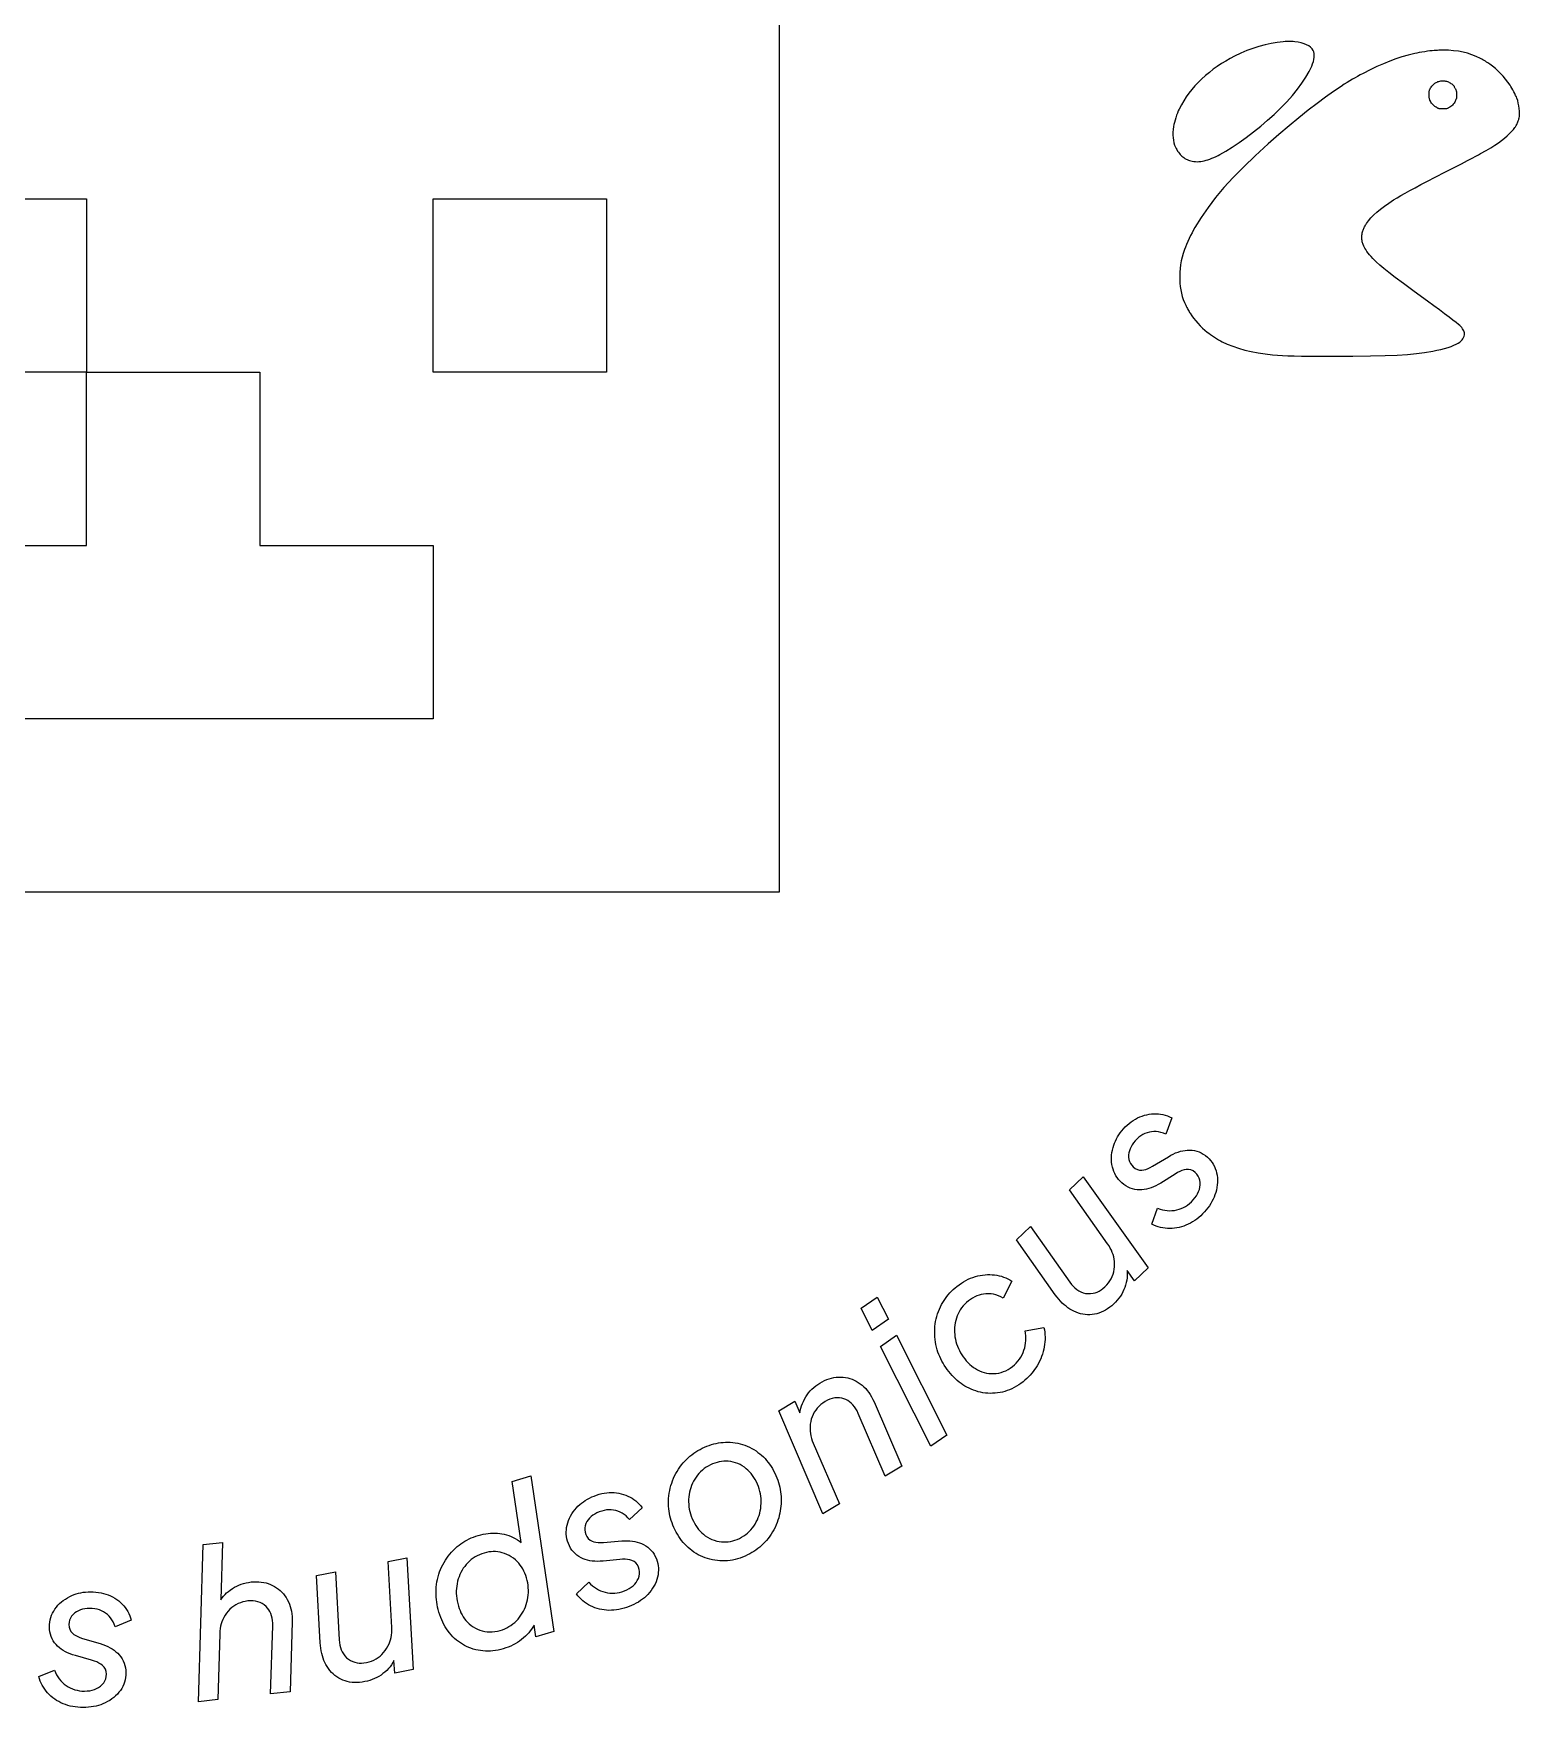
# Model space of a CAD drawing. Extents: x -21.5 to 21.5, y -22.6 to 22.2.
# Drawn here: x -0.79 to 21.5, y -22.64 to 2.48 of the extents above; entities that cross this region are included whole.
import ezdxf

# ---------------------------------------------------------------- set-up
doc = ezdxf.new("R2010")
doc.units = 0
for name, color, linetype in [('LOGO', 7, 'Continuous'), ('TAG', 7, 'Continuous'), ('TEXT', 7, 'Continuous')]:
    doc.layers.add(name, color=color, linetype=linetype)

msp = doc.modelspace()

# ---------------------------------------------------------------- linework, layer by layer
at = {"layer": 'LOGO'}
for points in [[(17.956, 2.356), (17.864, 2.346), (17.773, 2.33), (17.682, 2.311), (17.591, 2.287), (17.501, 2.257), (17.41, 2.224), (17.319, 2.184), (17.226, 2.141), (17.158, 2.105), (17.092, 2.067), (17.028, 2.028), (16.966, 1.987), (16.906, 1.943), (16.847, 1.897), (16.788, 1.848), (16.731, 1.796), (16.679, 1.745), (16.63, 1.693), (16.585, 1.641), (16.541, 1.586), (16.501, 1.53), (16.464, 1.472), (16.428, 1.411), (16.395, 1.347), (16.381, 1.319), (16.368, 1.287), (16.355, 1.253), (16.343, 1.217), (16.332, 1.182), (16.322, 1.147), (16.315, 1.114), (16.309, 1.084), (16.303, 1.041), (16.3, 0.999), (16.3, 0.957), (16.303, 0.916), (16.307, 0.878), (16.315, 0.841), (16.325, 0.807), (16.337, 0.776), (16.347, 0.757), (16.358, 0.738), (16.37, 0.717), (16.384, 0.698), (16.397, 0.68), (16.41, 0.663), (16.422, 0.65), (16.433, 0.639), (16.447, 0.628), (16.463, 0.618), (16.48, 0.607), (16.498, 0.597), (16.516, 0.588), (16.534, 0.58), (16.551, 0.573), (16.568, 0.568), (16.59, 0.563), (16.613, 0.56), (16.638, 0.558), (16.665, 0.557), (16.691, 0.559), (16.719, 0.561), (16.745, 0.566), (16.771, 0.571), (16.797, 0.578), (16.825, 0.586), (16.854, 0.597), (16.885, 0.609), (16.916, 0.621), (16.947, 0.635), (16.977, 0.649), (17.004, 0.663), (17.093, 0.713), (17.19, 0.774), (17.293, 0.844), (17.401, 0.922), (17.51, 1.005), (17.618, 1.091), (17.721, 1.179), (17.818, 1.265), (17.916, 1.36), (18.007, 1.455), (18.092, 1.549), (18.168, 1.643), (18.236, 1.734), (18.295, 1.823), (18.344, 1.908), (18.382, 1.989), (18.396, 2.024), (18.407, 2.059), (18.414, 2.092), (18.418, 2.123), (18.419, 2.153), (18.417, 2.181), (18.412, 2.205), (18.403, 2.227), (18.387, 2.252), (18.365, 2.274), (18.337, 2.294), (18.305, 2.312), (18.267, 2.327), (18.226, 2.34), (18.179, 2.349), (18.129, 2.356), (18.104, 2.358), (18.083, 2.36), (18.064, 2.362), (18.046, 2.362), (18.027, 2.362), (18.007, 2.36), (17.984, 2.358)], [(20.218, 2.225), (20.19, 2.222), (20.157, 2.219), (20.119, 2.213), (20.078, 2.207), (20.037, 2.2), (19.996, 2.193), (19.959, 2.186), (19.928, 2.179), (19.83, 2.155), (19.736, 2.129), (19.644, 2.099), (19.552, 2.066), (19.458, 2.027), (19.361, 1.985), (19.26, 1.936), (19.154, 1.882), (19.111, 1.859), (19.071, 1.837), (19.033, 1.816), (18.995, 1.794), (18.956, 1.77), (18.915, 1.746), (18.871, 1.718), (18.824, 1.687), (18.709, 1.611), (18.589, 1.526), (18.462, 1.432), (18.33, 1.329), (18.19, 1.216), (18.044, 1.095), (17.891, 0.964), (17.731, 0.823), (17.536, 0.646), (17.362, 0.48), (17.206, 0.321), (17.066, 0.168), (16.941, 0.019), (16.827, -0.129), (16.725, -0.278), (16.63, -0.429), (16.609, -0.466), (16.587, -0.508), (16.565, -0.552), (16.544, -0.597), (16.523, -0.641), (16.504, -0.685), (16.488, -0.725), (16.474, -0.762), (16.456, -0.819), (16.44, -0.876), (16.426, -0.933), (16.416, -0.989), (16.409, -1.046), (16.404, -1.102), (16.402, -1.157), (16.403, -1.213), (16.406, -1.267), (16.411, -1.318), (16.419, -1.368), (16.429, -1.417), (16.441, -1.464), (16.456, -1.509), (16.473, -1.554), (16.493, -1.598), (16.5, -1.613), (16.508, -1.629), (16.517, -1.646), (16.525, -1.662), (16.534, -1.678), (16.543, -1.692), (16.55, -1.705), (16.557, -1.716), (16.583, -1.754), (16.611, -1.792), (16.642, -1.83), (16.675, -1.868), (16.71, -1.904), (16.745, -1.939), (16.779, -1.971), (16.814, -2), (16.837, -2.017), (16.864, -2.037), (16.893, -2.057), (16.924, -2.077), (16.955, -2.097), (16.985, -2.114), (17.013, -2.131), (17.037, -2.144), (17.115, -2.18), (17.199, -2.213), (17.286, -2.243), (17.378, -2.269), (17.476, -2.292), (17.577, -2.311), (17.684, -2.327), (17.795, -2.339), (17.867, -2.346), (17.943, -2.351), (18.026, -2.355), (18.12, -2.358), (18.229, -2.36), (18.355, -2.361), (18.504, -2.362), (18.678, -2.362), (18.998, -2.36), (19.264, -2.357), (19.483, -2.353), (19.665, -2.346), (19.818, -2.335), (19.952, -2.323), (20.076, -2.306), (20.198, -2.285), (20.261, -2.273), (20.321, -2.259), (20.377, -2.245), (20.428, -2.229), (20.475, -2.214), (20.516, -2.197), (20.552, -2.181), (20.581, -2.165), (20.603, -2.149), (20.621, -2.134), (20.638, -2.116), (20.651, -2.099), (20.661, -2.08), (20.669, -2.061), (20.673, -2.042), (20.675, -2.022), (20.674, -2.01), (20.67, -1.996), (20.664, -1.98), (20.655, -1.965), (20.645, -1.949), (20.633, -1.933), (20.62, -1.918), (20.605, -1.903), (20.583, -1.884), (20.548, -1.855), (20.501, -1.819), (20.443, -1.775), (20.375, -1.724), (20.298, -1.667), (20.213, -1.604), (20.12, -1.537), (19.919, -1.39), (19.759, -1.273), (19.634, -1.18), (19.538, -1.106), (19.462, -1.046), (19.402, -0.994), (19.35, -0.945), (19.3, -0.895), (19.273, -0.867), (19.25, -0.839), (19.229, -0.813), (19.21, -0.788), (19.193, -0.762), (19.179, -0.738), (19.166, -0.712), (19.155, -0.686), (19.15, -0.672), (19.145, -0.659), (19.141, -0.647), (19.139, -0.636), (19.138, -0.624), (19.136, -0.611), (19.136, -0.595), (19.136, -0.578), (19.136, -0.56), (19.136, -0.545), (19.137, -0.531), (19.138, -0.519), (19.141, -0.508), (19.144, -0.496), (19.148, -0.482), (19.153, -0.468), (19.158, -0.457), (19.163, -0.444), (19.169, -0.432), (19.176, -0.418), (19.183, -0.405), (19.19, -0.392), (19.197, -0.38), (19.204, -0.369), (19.233, -0.328), (19.269, -0.286), (19.312, -0.242), (19.36, -0.198), (19.414, -0.153), (19.473, -0.108), (19.538, -0.063), (19.608, -0.017), (19.663, 0.016), (19.721, 0.05), (19.783, 0.086), (19.853, 0.125), (19.932, 0.167), (20.02, 0.214), (20.12, 0.266), (20.234, 0.324), (20.389, 0.404), (20.521, 0.472), (20.63, 0.527), (20.719, 0.573), (20.79, 0.611), (20.845, 0.639), (20.887, 0.661), (20.916, 0.678), (20.998, 0.725), (21.069, 0.767), (21.13, 0.806), (21.184, 0.841), (21.231, 0.875), (21.273, 0.91), (21.313, 0.945), (21.352, 0.982), (21.375, 1.004), (21.393, 1.023), (21.409, 1.04), (21.421, 1.055), (21.431, 1.069), (21.44, 1.082), (21.449, 1.098), (21.458, 1.116), (21.464, 1.128), (21.47, 1.142), (21.475, 1.155), (21.48, 1.168), (21.485, 1.181), (21.489, 1.192), (21.492, 1.203), (21.494, 1.211), (21.499, 1.241), (21.5, 1.276), (21.499, 1.314), (21.496, 1.354), (21.49, 1.396), (21.482, 1.436), (21.473, 1.474), (21.461, 1.509), (21.453, 1.528), (21.442, 1.552), (21.429, 1.578), (21.415, 1.606), (21.4, 1.634), (21.384, 1.66), (21.37, 1.685), (21.358, 1.704), (21.323, 1.751), (21.289, 1.796), (21.253, 1.838), (21.216, 1.879), (21.178, 1.917), (21.138, 1.953), (21.097, 1.988), (21.053, 2.022), (21.04, 2.031), (21.024, 2.041), (21.007, 2.052), (20.989, 2.064), (20.97, 2.075), (20.952, 2.086), (20.934, 2.095), (20.916, 2.105), (20.851, 2.135), (20.786, 2.162), (20.72, 2.184), (20.653, 2.201), (20.584, 2.214), (20.511, 2.222), (20.436, 2.228), (20.356, 2.228), (20.333, 2.228), (20.311, 2.228), (20.29, 2.228), (20.27, 2.227), (20.253, 2.226), (20.237, 2.226), (20.226, 2.226)], [(20.404, 1.763), (20.418, 1.758), (20.433, 1.753), (20.446, 1.747), (20.46, 1.74), (20.472, 1.732), (20.484, 1.724), (20.495, 1.714), (20.505, 1.705), (20.509, 1.7), (20.513, 1.695), (20.518, 1.688), (20.522, 1.681), (20.526, 1.672), (20.532, 1.665), (20.535, 1.657), (20.539, 1.648), (20.544, 1.637), (20.548, 1.627), (20.551, 1.617), (20.554, 1.608), (20.555, 1.598), (20.556, 1.586), (20.556, 1.573), (20.556, 1.558), (20.556, 1.542), (20.556, 1.529), (20.554, 1.518), (20.553, 1.507), (20.55, 1.498), (20.547, 1.488), (20.542, 1.477), (20.536, 1.465), (20.528, 1.449), (20.518, 1.434), (20.507, 1.42), (20.495, 1.407), (20.483, 1.395), (20.468, 1.384), (20.453, 1.373), (20.437, 1.364), (20.429, 1.36), (20.422, 1.357), (20.413, 1.354), (20.405, 1.352), (20.394, 1.351), (20.383, 1.35), (20.368, 1.35), (20.351, 1.35), (20.334, 1.35), (20.319, 1.35), (20.307, 1.351), (20.297, 1.352), (20.288, 1.354), (20.279, 1.357), (20.272, 1.361), (20.264, 1.364), (20.248, 1.374), (20.232, 1.384), (20.218, 1.396), (20.204, 1.409), (20.192, 1.423), (20.18, 1.437), (20.171, 1.451), (20.163, 1.467), (20.157, 1.478), (20.153, 1.487), (20.15, 1.497), (20.148, 1.507), (20.146, 1.517), (20.145, 1.53), (20.145, 1.545), (20.145, 1.563), (20.145, 1.58), (20.145, 1.594), (20.146, 1.606), (20.147, 1.617), (20.149, 1.625), (20.152, 1.634), (20.155, 1.642), (20.159, 1.65), (20.167, 1.664), (20.176, 1.676), (20.186, 1.69), (20.196, 1.702), (20.208, 1.714), (20.219, 1.725), (20.23, 1.733), (20.241, 1.741), (20.251, 1.747), (20.264, 1.752), (20.277, 1.758), (20.291, 1.762), (20.305, 1.766), (20.319, 1.769), (20.333, 1.771), (20.345, 1.772), (20.351, 1.772), (20.357, 1.771), (20.364, 1.77), (20.371, 1.769), (20.38, 1.768), (20.388, 1.766), (20.396, 1.765)]]:
    msp.add_lwpolyline(points, close=True, dxfattribs=at)
at = {"layer": 'TAG'}
for points in [[(-10.4, 10.4), (-10.4, -10.4), (10.4, -10.4), (10.4, 10.4)], [(-2.6, 0), (0, 0), (0, -2.6), (2.6, -2.6), (2.6, -5.2), (5.2, -5.2), (5.2, -7.8), (-2.6, -7.8), (-2.6, -5.2), (0, -5.2), (0, -2.6), (-2.6, -2.6)], [(5.2, 0), (7.8, 0), (7.8, -2.6), (5.2, -2.6)]]:
    msp.add_lwpolyline(points, close=True, dxfattribs=at)
at = {"layer": 'TEXT'}
for points in [[(16.774, -15.201), (16.746, -15.231), (16.717, -15.259), (16.688, -15.285), (16.658, -15.309), (16.627, -15.331), (16.595, -15.351), (16.563, -15.37), (16.529, -15.387), (16.496, -15.402), (16.462, -15.415), (16.427, -15.426), (16.393, -15.435), (16.358, -15.442), (16.323, -15.447), (16.288, -15.45), (16.253, -15.451), (16.218, -15.45), (16.183, -15.447), (16.148, -15.442), (16.114, -15.435), (16.081, -15.426), (16.047, -15.415), (16.015, -15.402), (15.982, -15.387), (16.07, -15.146), (16.107, -15.159), (16.143, -15.169), (16.179, -15.177), (16.215, -15.181), (16.251, -15.183), (16.286, -15.182), (16.322, -15.178), (16.357, -15.171), (16.392, -15.162), (16.426, -15.15), (16.458, -15.135), (16.49, -15.118), (16.52, -15.098), (16.549, -15.075), (16.577, -15.05), (16.604, -15.022), (16.63, -14.991), (16.652, -14.959), (16.671, -14.928), (16.686, -14.895), (16.697, -14.863), (16.705, -14.83), (16.708, -14.797), (16.708, -14.76), (16.703, -14.725), (16.693, -14.692), (16.678, -14.662), (16.659, -14.634), (16.634, -14.608), (16.604, -14.585), (16.571, -14.57), (16.536, -14.563), (16.499, -14.564), (16.468, -14.57), (16.436, -14.579), (16.403, -14.593), (16.368, -14.611), (16.332, -14.633), (16.117, -14.768), (16.081, -14.79), (16.044, -14.809), (16.008, -14.826), (15.973, -14.841), (15.938, -14.852), (15.903, -14.861), (15.869, -14.867), (15.835, -14.871), (15.801, -14.872), (15.764, -14.87), (15.728, -14.865), (15.693, -14.856), (15.659, -14.844), (15.627, -14.83), (15.595, -14.811), (15.565, -14.79), (15.535, -14.766), (15.509, -14.74), (15.485, -14.714), (15.464, -14.686), (15.445, -14.657), (15.428, -14.626), (15.414, -14.594), (15.402, -14.561), (15.393, -14.527), (15.386, -14.491), (15.381, -14.456), (15.378, -14.42), (15.378, -14.383), (15.381, -14.347), (15.385, -14.31), (15.392, -14.272), (15.402, -14.235), (15.412, -14.201), (15.424, -14.169), (15.438, -14.137), (15.453, -14.105), (15.471, -14.074), (15.49, -14.044), (15.511, -14.014), (15.534, -13.985), (15.558, -13.956), (15.586, -13.926), (15.615, -13.899), (15.645, -13.873), (15.675, -13.85), (15.706, -13.828), (15.738, -13.809), (15.77, -13.791), (15.803, -13.776), (15.837, -13.763), (15.872, -13.751), (15.907, -13.742), (15.943, -13.735), (15.978, -13.73), (16.013, -13.728), (16.048, -13.728), (16.082, -13.73), (16.116, -13.734), (16.15, -13.741), (16.184, -13.75), (16.217, -13.761), (16.251, -13.774), (16.284, -13.79), (16.193, -14.034), (16.157, -14.019), (16.121, -14.008), (16.086, -14), (16.051, -13.996), (16.016, -13.995), (15.981, -13.998), (15.947, -14.004), (15.913, -14.013), (15.881, -14.026), (15.849, -14.041), (15.819, -14.06), (15.79, -14.081), (15.762, -14.106), (15.735, -14.133), (15.711, -14.163), (15.689, -14.192), (15.672, -14.222), (15.657, -14.252), (15.647, -14.283), (15.639, -14.314), (15.635, -14.345), (15.635, -14.381), (15.639, -14.414), (15.649, -14.445), (15.663, -14.474), (15.682, -14.501), (15.706, -14.526), (15.736, -14.549), (15.768, -14.564), (15.801, -14.573), (15.836, -14.574), (15.865, -14.57), (15.895, -14.562), (15.927, -14.55), (15.961, -14.534), (15.995, -14.514), (16.232, -14.372), (16.269, -14.351), (16.305, -14.332), (16.341, -14.316), (16.377, -14.302), (16.412, -14.291), (16.447, -14.283), (16.482, -14.277), (16.516, -14.273), (16.549, -14.272), (16.587, -14.274), (16.623, -14.279), (16.658, -14.287), (16.692, -14.299), (16.725, -14.314), (16.756, -14.332), (16.787, -14.353), (16.817, -14.378), (16.843, -14.403), (16.866, -14.429), (16.887, -14.457), (16.906, -14.486), (16.922, -14.517), (16.936, -14.548), (16.947, -14.582), (16.956, -14.616), (16.963, -14.651), (16.967, -14.687), (16.969, -14.723), (16.968, -14.76), (16.965, -14.797), (16.96, -14.835), (16.952, -14.873), (16.942, -14.911), (16.931, -14.945), (16.918, -14.979), (16.903, -15.012), (16.886, -15.045), (16.867, -15.077), (16.847, -15.109), (16.824, -15.14), (16.8, -15.171)], [(15.413, -16.581), (15.382, -16.608), (15.352, -16.632), (15.321, -16.655), (15.289, -16.674), (15.257, -16.692), (15.224, -16.706), (15.19, -16.719), (15.157, -16.729), (15.122, -16.736), (15.088, -16.741), (15.053, -16.744), (15.019, -16.744), (14.984, -16.742), (14.95, -16.737), (14.916, -16.729), (14.882, -16.719), (14.848, -16.707), (14.814, -16.692), (14.784, -16.676), (14.755, -16.658), (14.726, -16.639), (14.697, -16.617), (14.669, -16.593), (14.641, -16.568), (14.614, -16.54), (14.588, -16.51), (14.562, -16.479), (14.536, -16.445), (13.952, -15.62), (14.163, -15.421), (14.754, -16.256), (14.779, -16.288), (14.804, -16.317), (14.831, -16.342), (14.859, -16.364), (14.888, -16.383), (14.918, -16.399), (14.954, -16.413), (14.991, -16.423), (15.027, -16.427), (15.064, -16.427), (15.102, -16.422), (15.132, -16.415), (15.163, -16.403), (15.193, -16.389), (15.222, -16.371), (15.251, -16.349), (15.28, -16.324), (15.308, -16.295), (15.333, -16.266), (15.354, -16.235), (15.373, -16.203), (15.389, -16.169), (15.402, -16.134), (15.412, -16.098), (15.419, -16.061), (15.424, -16.024), (15.425, -15.986), (15.423, -15.947), (15.418, -15.908), (15.412, -15.875), (15.403, -15.841), (15.391, -15.808), (15.377, -15.775), (15.361, -15.743), (15.342, -15.71), (15.32, -15.678), (14.747, -14.87), (14.955, -14.672), (15.93, -16.041), (15.726, -16.234), (15.612, -16.078), (15.615, -16.115), (15.615, -16.152), (15.613, -16.188), (15.608, -16.225), (15.601, -16.261), (15.591, -16.298), (15.579, -16.333), (15.566, -16.367), (15.55, -16.4), (15.532, -16.433), (15.512, -16.464), (15.49, -16.495), (15.466, -16.524), (15.441, -16.553)], [(14.052, -17.748), (14.019, -17.773), (13.986, -17.796), (13.952, -17.817), (13.918, -17.836), (13.884, -17.853), (13.849, -17.868), (13.814, -17.882), (13.778, -17.893), (13.742, -17.903), (13.706, -17.91), (13.669, -17.916), (13.632, -17.92), (13.595, -17.922), (13.559, -17.923), (13.522, -17.921), (13.486, -17.918), (13.45, -17.913), (13.414, -17.906), (13.378, -17.898), (13.343, -17.887), (13.308, -17.875), (13.273, -17.861), (13.241, -17.846), (13.21, -17.831), (13.18, -17.813), (13.15, -17.795), (13.121, -17.775), (13.093, -17.753), (13.065, -17.731), (13.038, -17.707), (13.012, -17.681), (12.986, -17.654), (12.961, -17.626), (12.936, -17.596), (12.913, -17.565), (12.891, -17.534), (12.87, -17.502), (12.851, -17.47), (12.833, -17.438), (12.816, -17.405), (12.801, -17.372), (12.788, -17.338), (12.775, -17.304), (12.764, -17.269), (12.754, -17.23), (12.745, -17.191), (12.738, -17.153), (12.732, -17.114), (12.728, -17.075), (12.726, -17.036), (12.726, -16.997), (12.727, -16.958), (12.73, -16.92), (12.734, -16.881), (12.74, -16.843), (12.748, -16.805), (12.758, -16.768), (12.769, -16.731), (12.782, -16.695), (12.796, -16.66), (12.812, -16.624), (12.83, -16.589), (12.847, -16.559), (12.866, -16.529), (12.886, -16.5), (12.907, -16.472), (12.929, -16.444), (12.953, -16.417), (12.977, -16.391), (13.003, -16.366), (13.031, -16.342), (13.059, -16.319), (13.092, -16.293), (13.126, -16.27), (13.16, -16.249), (13.194, -16.23), (13.229, -16.212), (13.265, -16.197), (13.3, -16.183), (13.336, -16.172), (13.373, -16.162), (13.409, -16.154), (13.445, -16.148), (13.481, -16.144), (13.517, -16.142), (13.552, -16.141), (13.588, -16.143), (13.624, -16.146), (13.659, -16.151), (13.693, -16.158), (13.727, -16.167), (13.76, -16.178), (13.792, -16.19), (13.824, -16.205), (13.854, -16.221), (13.884, -16.24), (13.751, -16.494), (13.717, -16.475), (13.681, -16.459), (13.645, -16.447), (13.609, -16.437), (13.571, -16.432), (13.533, -16.429), (13.493, -16.43), (13.459, -16.434), (13.425, -16.44), (13.392, -16.449), (13.359, -16.461), (13.326, -16.476), (13.295, -16.493), (13.263, -16.513), (13.232, -16.536), (13.204, -16.56), (13.177, -16.585), (13.153, -16.612), (13.13, -16.64), (13.11, -16.669), (13.092, -16.699), (13.076, -16.73), (13.062, -16.762), (13.051, -16.796), (13.041, -16.83), (13.034, -16.864), (13.028, -16.899), (13.025, -16.933), (13.023, -16.968), (13.023, -17.004), (13.026, -17.039), (13.03, -17.075), (13.037, -17.111), (13.045, -17.146), (13.055, -17.181), (13.067, -17.215), (13.081, -17.249), (13.096, -17.282), (13.113, -17.314), (13.132, -17.345), (13.153, -17.376), (13.176, -17.406), (13.2, -17.436), (13.226, -17.463), (13.252, -17.488), (13.279, -17.512), (13.307, -17.533), (13.336, -17.552), (13.366, -17.569), (13.396, -17.584), (13.432, -17.598), (13.468, -17.61), (13.504, -17.618), (13.54, -17.624), (13.577, -17.627), (13.613, -17.627), (13.65, -17.624), (13.687, -17.618), (13.723, -17.609), (13.758, -17.597), (13.793, -17.583), (13.826, -17.565), (13.859, -17.544), (13.891, -17.521), (13.921, -17.495), (13.949, -17.468), (13.975, -17.439), (13.998, -17.41), (14.018, -17.378), (14.036, -17.346), (14.052, -17.312), (14.065, -17.277), (14.076, -17.241), (14.084, -17.205), (14.09, -17.168), (14.093, -17.132), (14.094, -17.095), (14.093, -17.058), (14.089, -17.021), (14.082, -16.984), (14.364, -16.936), (14.371, -16.971), (14.376, -17.007), (14.379, -17.042), (14.381, -17.078), (14.381, -17.115), (14.379, -17.151), (14.375, -17.188), (14.369, -17.224), (14.362, -17.261), (14.353, -17.297), (14.342, -17.333), (14.33, -17.369), (14.316, -17.404), (14.3, -17.439), (14.282, -17.474), (14.263, -17.508), (14.245, -17.538), (14.225, -17.567), (14.204, -17.595), (14.182, -17.622), (14.158, -17.649), (14.133, -17.675), (14.107, -17.7), (14.08, -17.724)], [(11.79, -16.978), (11.621, -16.645), (11.861, -16.478), (12.031, -16.811)], [(12.668, -18.717), (11.912, -17.219), (12.152, -17.052), (12.909, -18.551)], [(11.048, -19.731), (10.386, -18.187), (10.626, -18.041), (10.704, -18.218), (10.71, -18.181), (10.718, -18.146), (10.728, -18.111), (10.741, -18.077), (10.756, -18.043), (10.773, -18.01), (10.792, -17.977), (10.813, -17.946), (10.835, -17.916), (10.859, -17.887), (10.885, -17.86), (10.913, -17.835), (10.942, -17.811), (10.973, -17.789), (11.005, -17.768), (11.04, -17.748), (11.075, -17.73), (11.109, -17.716), (11.144, -17.703), (11.179, -17.693), (11.214, -17.686), (11.249, -17.681), (11.284, -17.678), (11.319, -17.678), (11.354, -17.68), (11.388, -17.685), (11.422, -17.691), (11.455, -17.7), (11.487, -17.712), (11.519, -17.725), (11.55, -17.74), (11.58, -17.758), (11.609, -17.778), (11.638, -17.801), (11.665, -17.825), (11.691, -17.851), (11.715, -17.879), (11.738, -17.91), (11.76, -17.942), (11.78, -17.977), (11.799, -18.013), (11.817, -18.052), (12.231, -19.014), (11.983, -19.164), (11.579, -18.225), (11.561, -18.188), (11.542, -18.154), (11.521, -18.123), (11.499, -18.095), (11.475, -18.071), (11.45, -18.049), (11.423, -18.031), (11.395, -18.016), (11.365, -18.004), (11.331, -17.994), (11.296, -17.989), (11.261, -17.988), (11.226, -17.991), (11.19, -17.999), (11.154, -18.01), (11.118, -18.026), (11.081, -18.047), (11.048, -18.069), (11.017, -18.092), (10.989, -18.118), (10.964, -18.146), (10.941, -18.176), (10.92, -18.207), (10.902, -18.241), (10.887, -18.275), (10.875, -18.311), (10.866, -18.348), (10.86, -18.386), (10.857, -18.425), (10.856, -18.459), (10.858, -18.493), (10.863, -18.528), (10.869, -18.563), (10.878, -18.599), (10.89, -18.635), (10.903, -18.671), (11.296, -19.581)], [(9.919, -20.348), (9.882, -20.366), (9.844, -20.381), (9.807, -20.394), (9.77, -20.406), (9.732, -20.416), (9.694, -20.424), (9.656, -20.43), (9.619, -20.434), (9.58, -20.436), (9.542, -20.437), (9.504, -20.436), (9.466, -20.432), (9.428, -20.428), (9.391, -20.421), (9.355, -20.412), (9.319, -20.402), (9.283, -20.39), (9.248, -20.376), (9.214, -20.361), (9.18, -20.344), (9.146, -20.325), (9.114, -20.304), (9.084, -20.283), (9.056, -20.261), (9.029, -20.238), (9.002, -20.213), (8.977, -20.187), (8.953, -20.16), (8.929, -20.132), (8.907, -20.102), (8.886, -20.07), (8.866, -20.038), (8.847, -20.004), (8.828, -19.968), (8.812, -19.934), (8.798, -19.9), (8.785, -19.865), (8.773, -19.83), (8.763, -19.795), (8.754, -19.76), (8.747, -19.725), (8.741, -19.689), (8.737, -19.654), (8.734, -19.618), (8.732, -19.578), (8.733, -19.538), (8.734, -19.499), (8.738, -19.46), (8.743, -19.422), (8.75, -19.383), (8.758, -19.345), (8.768, -19.308), (8.78, -19.27), (8.793, -19.234), (8.808, -19.197), (8.824, -19.162), (8.842, -19.128), (8.862, -19.094), (8.882, -19.061), (8.905, -19.029), (8.928, -18.997), (8.953, -18.967), (8.977, -18.94), (9.002, -18.914), (9.028, -18.89), (9.055, -18.866), (9.083, -18.844), (9.112, -18.822), (9.143, -18.802), (9.174, -18.783), (9.206, -18.765), (9.239, -18.747), (9.274, -18.731), (9.309, -18.717), (9.343, -18.704), (9.378, -18.692), (9.413, -18.682), (9.448, -18.674), (9.483, -18.668), (9.518, -18.663), (9.553, -18.659), (9.588, -18.657), (9.623, -18.657), (9.658, -18.658), (9.696, -18.661), (9.734, -18.666), (9.771, -18.673), (9.807, -18.681), (9.843, -18.691), (9.878, -18.703), (9.913, -18.717), (9.947, -18.732), (9.981, -18.749), (10.014, -18.768), (10.046, -18.788), (10.075, -18.809), (10.103, -18.83), (10.13, -18.853), (10.156, -18.878), (10.181, -18.903), (10.205, -18.93), (10.228, -18.959), (10.25, -18.988), (10.271, -19.019), (10.291, -19.052), (10.31, -19.086), (10.328, -19.121), (10.344, -19.155), (10.359, -19.189), (10.372, -19.224), (10.383, -19.259), (10.393, -19.294), (10.402, -19.329), (10.409, -19.365), (10.415, -19.4), (10.419, -19.436), (10.422, -19.472), (10.423, -19.508), (10.423, -19.544), (10.422, -19.58), (10.419, -19.616), (10.415, -19.651), (10.41, -19.686), (10.403, -19.721), (10.395, -19.755), (10.386, -19.79), (10.375, -19.824), (10.362, -19.861), (10.347, -19.898), (10.331, -19.934), (10.313, -19.969), (10.294, -20.003), (10.273, -20.036), (10.251, -20.068), (10.228, -20.099), (10.203, -20.13), (10.179, -20.157), (10.155, -20.182), (10.129, -20.207), (10.102, -20.23), (10.074, -20.253), (10.045, -20.274), (10.015, -20.294), (9.984, -20.313), (9.952, -20.331)], [(9.796, -20.099), (9.829, -20.082), (9.861, -20.062), (9.891, -20.042), (9.919, -20.019), (9.945, -19.995), (9.97, -19.97), (9.992, -19.943), (10.013, -19.914), (10.033, -19.884), (10.05, -19.852), (10.066, -19.82), (10.08, -19.787), (10.092, -19.754), (10.102, -19.72), (10.11, -19.685), (10.116, -19.649), (10.12, -19.613), (10.122, -19.576), (10.123, -19.539), (10.121, -19.503), (10.118, -19.466), (10.112, -19.43), (10.104, -19.394), (10.094, -19.358), (10.082, -19.322), (10.068, -19.287), (10.052, -19.252), (10.034, -19.218), (10.015, -19.186), (9.995, -19.156), (9.973, -19.127), (9.95, -19.101), (9.925, -19.077), (9.9, -19.054), (9.873, -19.033), (9.84, -19.012), (9.807, -18.993), (9.773, -18.978), (9.738, -18.965), (9.703, -18.955), (9.666, -18.947), (9.628, -18.943), (9.595, -18.941), (9.561, -18.942), (9.528, -18.945), (9.495, -18.951), (9.462, -18.959), (9.428, -18.969), (9.395, -18.982), (9.362, -18.997), (9.329, -19.014), (9.298, -19.033), (9.269, -19.053), (9.241, -19.076), (9.215, -19.099), (9.19, -19.125), (9.167, -19.152), (9.146, -19.18), (9.126, -19.21), (9.109, -19.241), (9.093, -19.273), (9.079, -19.306), (9.067, -19.339), (9.057, -19.373), (9.048, -19.407), (9.042, -19.442), (9.038, -19.478), (9.035, -19.515), (9.034, -19.551), (9.036, -19.588), (9.039, -19.624), (9.045, -19.66), (9.053, -19.696), (9.063, -19.732), (9.075, -19.768), (9.089, -19.804), (9.106, -19.839), (9.123, -19.873), (9.142, -19.905), (9.163, -19.935), (9.185, -19.964), (9.208, -19.99), (9.232, -20.015), (9.258, -20.038), (9.285, -20.059), (9.318, -20.08), (9.351, -20.099), (9.385, -20.115), (9.42, -20.128), (9.456, -20.139), (9.493, -20.147), (9.53, -20.152), (9.563, -20.153), (9.597, -20.153), (9.63, -20.15), (9.663, -20.145), (9.696, -20.137), (9.73, -20.127), (9.763, -20.114)], [(6.254, -21.756), (6.215, -21.767), (6.176, -21.776), (6.137, -21.782), (6.099, -21.787), (6.061, -21.79), (6.023, -21.792), (5.986, -21.791), (5.949, -21.788), (5.912, -21.784), (5.876, -21.778), (5.84, -21.77), (5.804, -21.76), (5.769, -21.748), (5.736, -21.735), (5.703, -21.721), (5.671, -21.705), (5.64, -21.687), (5.61, -21.667), (5.58, -21.646), (5.552, -21.624), (5.524, -21.6), (5.498, -21.574), (5.472, -21.547), (5.448, -21.518), (5.425, -21.489), (5.403, -21.458), (5.383, -21.425), (5.364, -21.392), (5.346, -21.357), (5.33, -21.321), (5.315, -21.284), (5.301, -21.245), (5.289, -21.206), (5.278, -21.168), (5.269, -21.13), (5.262, -21.092), (5.256, -21.055), (5.251, -21.018), (5.248, -20.98), (5.246, -20.943), (5.245, -20.906), (5.246, -20.87), (5.249, -20.833), (5.253, -20.792), (5.259, -20.753), (5.266, -20.714), (5.276, -20.676), (5.286, -20.638), (5.299, -20.601), (5.313, -20.565), (5.329, -20.529), (5.346, -20.494), (5.365, -20.46), (5.385, -20.427), (5.406, -20.395), (5.429, -20.364), (5.453, -20.334), (5.478, -20.304), (5.505, -20.276), (5.533, -20.249), (5.563, -20.223), (5.59, -20.201), (5.618, -20.18), (5.648, -20.16), (5.678, -20.141), (5.709, -20.124), (5.741, -20.107), (5.774, -20.092), (5.808, -20.079), (5.843, -20.066), (5.878, -20.055), (5.916, -20.045), (5.954, -20.036), (5.991, -20.029), (6.027, -20.024), (6.063, -20.021), (6.098, -20.02), (6.133, -20.02), (6.167, -20.022), (6.2, -20.026), (6.233, -20.031), (6.266, -20.038), (6.302, -20.047), (6.336, -20.058), (6.37, -20.071), (6.403, -20.085), (6.434, -20.102), (6.465, -20.12), (6.495, -20.14), (6.524, -20.162), (6.387, -19.244), (6.669, -19.161), (7.014, -21.495), (6.741, -21.575), (6.716, -21.399), (6.698, -21.429), (6.679, -21.459), (6.658, -21.487), (6.636, -21.514), (6.613, -21.54), (6.587, -21.565), (6.559, -21.592), (6.529, -21.616), (6.498, -21.639), (6.466, -21.661), (6.434, -21.68), (6.4, -21.699), (6.365, -21.715), (6.329, -21.731), (6.292, -21.744)], [(8.141, -21.123), (8.103, -21.137), (8.065, -21.148), (8.027, -21.158), (7.989, -21.166), (7.951, -21.172), (7.914, -21.176), (7.876, -21.178), (7.839, -21.179), (7.802, -21.177), (7.766, -21.173), (7.73, -21.168), (7.696, -21.16), (7.661, -21.151), (7.628, -21.14), (7.595, -21.126), (7.563, -21.111), (7.532, -21.095), (7.503, -21.076), (7.474, -21.056), (7.447, -21.035), (7.421, -21.011), (7.396, -20.987), (7.373, -20.96), (7.35, -20.932), (7.537, -20.757), (7.564, -20.785), (7.592, -20.81), (7.621, -20.833), (7.651, -20.853), (7.682, -20.871), (7.714, -20.886), (7.748, -20.898), (7.783, -20.908), (7.818, -20.916), (7.853, -20.92), (7.889, -20.921), (7.925, -20.92), (7.961, -20.916), (7.997, -20.909), (8.033, -20.899), (8.07, -20.886), (8.107, -20.87), (8.141, -20.852), (8.172, -20.832), (8.2, -20.81), (8.225, -20.786), (8.246, -20.76), (8.264, -20.732), (8.281, -20.699), (8.292, -20.665), (8.298, -20.631), (8.299, -20.598), (8.294, -20.564), (8.283, -20.53), (8.266, -20.496), (8.244, -20.468), (8.216, -20.446), (8.183, -20.43), (8.152, -20.421), (8.119, -20.415), (8.083, -20.412), (8.044, -20.413), (8.002, -20.416), (7.75, -20.44), (7.707, -20.443), (7.666, -20.444), (7.626, -20.443), (7.588, -20.44), (7.551, -20.435), (7.516, -20.427), (7.483, -20.417), (7.451, -20.405), (7.42, -20.391), (7.388, -20.372), (7.359, -20.351), (7.331, -20.328), (7.306, -20.303), (7.284, -20.275), (7.264, -20.244), (7.246, -20.211), (7.231, -20.176), (7.219, -20.142), (7.209, -20.107), (7.203, -20.073), (7.199, -20.038), (7.198, -20.003), (7.2, -19.969), (7.204, -19.934), (7.211, -19.899), (7.221, -19.864), (7.232, -19.83), (7.246, -19.797), (7.263, -19.764), (7.281, -19.733), (7.302, -19.702), (7.325, -19.672), (7.35, -19.642), (7.374, -19.617), (7.4, -19.593), (7.427, -19.571), (7.455, -19.549), (7.484, -19.53), (7.515, -19.511), (7.547, -19.494), (7.581, -19.478), (7.615, -19.464), (7.654, -19.45), (7.692, -19.438), (7.73, -19.428), (7.768, -19.421), (7.805, -19.416), (7.842, -19.413), (7.879, -19.412), (7.915, -19.413), (7.952, -19.416), (7.988, -19.422), (8.023, -19.43), (8.058, -19.439), (8.092, -19.451), (8.124, -19.464), (8.155, -19.48), (8.185, -19.497), (8.214, -19.517), (8.241, -19.538), (8.267, -19.561), (8.292, -19.586), (8.316, -19.613), (8.338, -19.642), (8.147, -19.818), (8.122, -19.789), (8.095, -19.763), (8.067, -19.741), (8.037, -19.721), (8.006, -19.705), (7.974, -19.691), (7.941, -19.681), (7.907, -19.675), (7.872, -19.671), (7.837, -19.671), (7.802, -19.673), (7.766, -19.68), (7.73, -19.689), (7.694, -19.702), (7.659, -19.717), (7.626, -19.734), (7.597, -19.752), (7.571, -19.773), (7.547, -19.795), (7.527, -19.82), (7.509, -19.846), (7.493, -19.877), (7.482, -19.909), (7.476, -19.941), (7.476, -19.973), (7.481, -20.006), (7.491, -20.039), (7.508, -20.073), (7.529, -20.101), (7.555, -20.124), (7.586, -20.14), (7.613, -20.15), (7.644, -20.156), (7.678, -20.16), (7.715, -20.161), (7.755, -20.159), (8.03, -20.138), (8.072, -20.136), (8.113, -20.136), (8.153, -20.137), (8.191, -20.141), (8.227, -20.147), (8.262, -20.155), (8.296, -20.165), (8.328, -20.178), (8.359, -20.192), (8.391, -20.21), (8.421, -20.231), (8.449, -20.254), (8.474, -20.28), (8.496, -20.308), (8.517, -20.338), (8.534, -20.371), (8.55, -20.407), (8.562, -20.441), (8.571, -20.475), (8.577, -20.509), (8.581, -20.543), (8.581, -20.578), (8.579, -20.613), (8.575, -20.647), (8.567, -20.682), (8.557, -20.717), (8.545, -20.75), (8.53, -20.784), (8.513, -20.816), (8.494, -20.848), (8.472, -20.879), (8.448, -20.909), (8.422, -20.939), (8.396, -20.964), (8.37, -20.989), (8.341, -21.012), (8.312, -21.033), (8.28, -21.054), (8.248, -21.073), (8.214, -21.091), (8.178, -21.107)], [(1.68, -22.551), (1.75, -20.193), (2.039, -20.161), (2.015, -21.021), (2.035, -20.992), (2.056, -20.966), (2.079, -20.941), (2.103, -20.917), (2.129, -20.895), (2.158, -20.875), (2.189, -20.853), (2.221, -20.833), (2.254, -20.816), (2.287, -20.8), (2.322, -20.787), (2.358, -20.775), (2.394, -20.766), (2.432, -20.759), (2.47, -20.753), (2.51, -20.75), (2.549, -20.749), (2.587, -20.75), (2.623, -20.754), (2.659, -20.759), (2.694, -20.767), (2.728, -20.778), (2.761, -20.79), (2.793, -20.805), (2.823, -20.822), (2.853, -20.84), (2.88, -20.86), (2.906, -20.882), (2.931, -20.906), (2.954, -20.931), (2.975, -20.959), (2.995, -20.988), (3.013, -21.018), (3.03, -21.05), (3.044, -21.084), (3.057, -21.119), (3.067, -21.155), (3.075, -21.192), (3.081, -21.23), (3.085, -21.27), (3.086, -21.311), (3.086, -21.353), (3.055, -22.4), (2.763, -22.432), (2.794, -21.41), (2.794, -21.369), (2.79, -21.33), (2.785, -21.294), (2.776, -21.259), (2.765, -21.227), (2.751, -21.197), (2.735, -21.169), (2.716, -21.144), (2.694, -21.12), (2.667, -21.097), (2.638, -21.077), (2.607, -21.062), (2.573, -21.049), (2.538, -21.041), (2.501, -21.036), (2.462, -21.035), (2.421, -21.038), (2.383, -21.044), (2.346, -21.053), (2.31, -21.064), (2.275, -21.078), (2.242, -21.096), (2.21, -21.116), (2.18, -21.138), (2.152, -21.163), (2.126, -21.191), (2.102, -21.22), (2.08, -21.252), (2.06, -21.286), (2.045, -21.317), (2.032, -21.349), (2.021, -21.382), (2.012, -21.417), (2.006, -21.453), (2.002, -21.49), (1.999, -21.529), (1.972, -22.519)], [(6.206, -21.481), (6.241, -21.469), (6.275, -21.456), (6.308, -21.441), (6.339, -21.423), (6.369, -21.404), (6.398, -21.383), (6.425, -21.36), (6.451, -21.335), (6.475, -21.309), (6.498, -21.281), (6.519, -21.252), (6.538, -21.221), (6.556, -21.191), (6.571, -21.159), (6.585, -21.126), (6.597, -21.092), (6.608, -21.057), (6.616, -21.021), (6.623, -20.985), (6.627, -20.949), (6.63, -20.912), (6.63, -20.876), (6.629, -20.84), (6.625, -20.803), (6.62, -20.766), (6.612, -20.729), (6.602, -20.693), (6.59, -20.656), (6.577, -20.622), (6.562, -20.589), (6.546, -20.557), (6.527, -20.527), (6.507, -20.499), (6.486, -20.472), (6.463, -20.447), (6.435, -20.421), (6.405, -20.396), (6.374, -20.375), (6.342, -20.356), (6.308, -20.339), (6.274, -20.325), (6.237, -20.314), (6.205, -20.306), (6.172, -20.301), (6.138, -20.298), (6.104, -20.297), (6.07, -20.299), (6.036, -20.303), (6.001, -20.31), (5.965, -20.319), (5.93, -20.331), (5.896, -20.344), (5.863, -20.359), (5.832, -20.377), (5.802, -20.396), (5.774, -20.417), (5.747, -20.44), (5.721, -20.464), (5.697, -20.491), (5.675, -20.519), (5.654, -20.548), (5.635, -20.578), (5.618, -20.609), (5.603, -20.641), (5.59, -20.674), (5.578, -20.708), (5.569, -20.743), (5.561, -20.779), (5.555, -20.815), (5.551, -20.852), (5.549, -20.888), (5.549, -20.925), (5.552, -20.963), (5.556, -21), (5.562, -21.038), (5.57, -21.076), (5.58, -21.114), (5.592, -21.149), (5.605, -21.183), (5.619, -21.216), (5.636, -21.247), (5.654, -21.276), (5.673, -21.304), (5.694, -21.33), (5.717, -21.355), (5.744, -21.382), (5.773, -21.405), (5.804, -21.427), (5.835, -21.445), (5.868, -21.462), (5.903, -21.475), (5.939, -21.487), (5.975, -21.495), (6.012, -21.5), (6.05, -21.503), (6.088, -21.502), (6.127, -21.498), (6.166, -21.491)], [(4.176, -22.249), (4.136, -22.256), (4.097, -22.26), (4.059, -22.263), (4.021, -22.262), (3.985, -22.26), (3.949, -22.255), (3.914, -22.247), (3.88, -22.238), (3.847, -22.226), (3.815, -22.212), (3.785, -22.195), (3.756, -22.177), (3.728, -22.157), (3.702, -22.134), (3.677, -22.11), (3.654, -22.083), (3.632, -22.054), (3.611, -22.024), (3.594, -21.994), (3.578, -21.964), (3.564, -21.931), (3.552, -21.898), (3.541, -21.863), (3.531, -21.826), (3.523, -21.789), (3.516, -21.749), (3.511, -21.709), (3.508, -21.666), (3.454, -20.657), (3.739, -20.602), (3.792, -21.623), (3.796, -21.663), (3.803, -21.701), (3.812, -21.737), (3.824, -21.771), (3.838, -21.802), (3.855, -21.831), (3.878, -21.863), (3.904, -21.89), (3.932, -21.914), (3.964, -21.934), (3.998, -21.949), (4.028, -21.959), (4.06, -21.966), (4.093, -21.97), (4.128, -21.97), (4.164, -21.967), (4.201, -21.961), (4.24, -21.952), (4.277, -21.94), (4.312, -21.926), (4.345, -21.909), (4.376, -21.889), (4.406, -21.866), (4.434, -21.841), (4.459, -21.814), (4.483, -21.784), (4.504, -21.753), (4.523, -21.719), (4.54, -21.684), (4.553, -21.652), (4.563, -21.619), (4.571, -21.585), (4.576, -21.549), (4.58, -21.513), (4.581, -21.476), (4.58, -21.437), (4.527, -20.447), (4.809, -20.392), (4.902, -22.069), (4.626, -22.123), (4.614, -21.931), (4.596, -21.963), (4.577, -21.995), (4.555, -22.025), (4.532, -22.053), (4.506, -22.08), (4.478, -22.105), (4.449, -22.129), (4.42, -22.15), (4.388, -22.17), (4.356, -22.188), (4.323, -22.204), (4.288, -22.218), (4.252, -22.23), (4.215, -22.241)], [(-0.048, -22.637), (-0.088, -22.636), (-0.128, -22.634), (-0.167, -22.629), (-0.205, -22.623), (-0.242, -22.615), (-0.279, -22.605), (-0.314, -22.593), (-0.349, -22.58), (-0.383, -22.565), (-0.415, -22.549), (-0.447, -22.531), (-0.476, -22.511), (-0.505, -22.49), (-0.532, -22.467), (-0.558, -22.443), (-0.582, -22.418), (-0.605, -22.391), (-0.626, -22.363), (-0.645, -22.334), (-0.663, -22.304), (-0.679, -22.273), (-0.693, -22.241), (-0.705, -22.208), (-0.716, -22.174), (-0.478, -22.078), (-0.463, -22.113), (-0.447, -22.147), (-0.428, -22.179), (-0.407, -22.209), (-0.384, -22.236), (-0.36, -22.262), (-0.333, -22.286), (-0.304, -22.308), (-0.274, -22.327), (-0.242, -22.344), (-0.21, -22.358), (-0.176, -22.37), (-0.141, -22.379), (-0.105, -22.386), (-0.067, -22.39), (-0.029, -22.391), (0.012, -22.389), (0.051, -22.385), (0.087, -22.377), (0.121, -22.367), (0.152, -22.354), (0.182, -22.337), (0.209, -22.318), (0.236, -22.292), (0.259, -22.265), (0.277, -22.236), (0.289, -22.205), (0.297, -22.171), (0.299, -22.136), (0.296, -22.098), (0.285, -22.064), (0.267, -22.033), (0.242, -22.006), (0.217, -21.987), (0.188, -21.97), (0.155, -21.954), (0.119, -21.94), (0.078, -21.928), (-0.166, -21.859), (-0.207, -21.847), (-0.245, -21.833), (-0.282, -21.818), (-0.316, -21.801), (-0.349, -21.782), (-0.378, -21.763), (-0.406, -21.741), (-0.432, -21.718), (-0.455, -21.694), (-0.478, -21.665), (-0.498, -21.635), (-0.515, -21.604), (-0.529, -21.571), (-0.54, -21.536), (-0.548, -21.501), (-0.552, -21.464), (-0.554, -21.426), (-0.553, -21.389), (-0.549, -21.354), (-0.543, -21.319), (-0.534, -21.285), (-0.522, -21.253), (-0.508, -21.221), (-0.491, -21.19), (-0.472, -21.16), (-0.451, -21.131), (-0.427, -21.103), (-0.402, -21.078), (-0.375, -21.053), (-0.347, -21.03), (-0.316, -21.009), (-0.284, -20.989), (-0.249, -20.971), (-0.218, -20.956), (-0.185, -20.943), (-0.152, -20.932), (-0.118, -20.922), (-0.084, -20.914), (-0.048, -20.908), (-0.012, -20.904), (0.025, -20.901), (0.062, -20.9), (0.103, -20.901), (0.143, -20.904), (0.182, -20.909), (0.22, -20.916), (0.256, -20.924), (0.292, -20.935), (0.327, -20.947), (0.36, -20.962), (0.393, -20.978), (0.424, -20.996), (0.455, -21.016), (0.484, -21.038), (0.511, -21.061), (0.536, -21.085), (0.56, -21.111), (0.581, -21.138), (0.601, -21.166), (0.619, -21.196), (0.635, -21.227), (0.649, -21.259), (0.661, -21.293), (0.672, -21.328), (0.43, -21.424), (0.417, -21.387), (0.401, -21.353), (0.383, -21.322), (0.363, -21.293), (0.34, -21.266), (0.315, -21.242), (0.287, -21.221), (0.258, -21.202), (0.227, -21.186), (0.194, -21.173), (0.16, -21.163), (0.125, -21.156), (0.088, -21.152), (0.049, -21.151), (0.011, -21.152), (-0.025, -21.156), (-0.059, -21.163), (-0.091, -21.173), (-0.121, -21.185), (-0.149, -21.2), (-0.175, -21.218), (-0.201, -21.242), (-0.223, -21.267), (-0.24, -21.295), (-0.252, -21.325), (-0.259, -21.357), (-0.262, -21.391), (-0.258, -21.429), (-0.249, -21.463), (-0.233, -21.494), (-0.21, -21.52), (-0.188, -21.539), (-0.161, -21.557), (-0.131, -21.572), (-0.097, -21.586), (-0.059, -21.599), (0.205, -21.679), (0.245, -21.692), (0.284, -21.707), (0.32, -21.723), (0.354, -21.74), (0.386, -21.759), (0.415, -21.779), (0.443, -21.801), (0.469, -21.824), (0.492, -21.848), (0.516, -21.877), (0.536, -21.907), (0.553, -21.939), (0.567, -21.972), (0.578, -22.006), (0.586, -22.042), (0.591, -22.079), (0.592, -22.117), (0.591, -22.153), (0.587, -22.188), (0.581, -22.223), (0.572, -22.256), (0.56, -22.289), (0.546, -22.32), (0.529, -22.351), (0.509, -22.381), (0.487, -22.409), (0.464, -22.436), (0.438, -22.462), (0.41, -22.486), (0.381, -22.509), (0.349, -22.53), (0.316, -22.549), (0.281, -22.567), (0.248, -22.582), (0.214, -22.595), (0.179, -22.606), (0.144, -22.616), (0.107, -22.623), (0.07, -22.629), (0.032, -22.634), (-0.008, -22.636)]]:
    msp.add_lwpolyline(points, close=True, dxfattribs=at)

doc.saveas('drawing.dxf')
